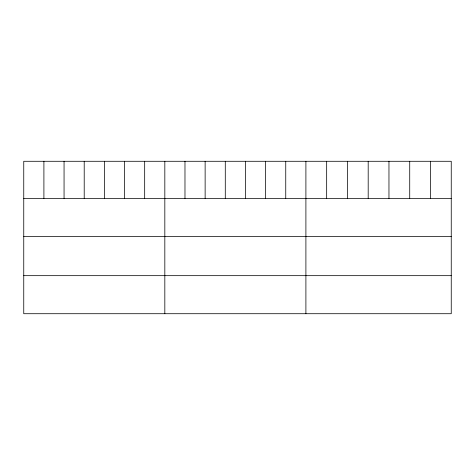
<?xml version="1.0" encoding="UTF-8"?>
<svg xmlns="http://www.w3.org/2000/svg" width="475" height="475" viewBox="0 0 475 475"><rect width="100%" height="100%" fill="white"/><g stroke="black" fill="none" stroke-linecap="round" stroke-linejoin="round"><path stroke-width="0.71" d="M451.25 198.413L451.25 313.714L23.75 313.714L23.75 161.286L451.25 161.286L451.25 198.413L23.75 198.413M23.75 236.461L451.25 236.461M23.75 275.666L451.25 275.666M430.487 161.286L430.487 198.413M409.723 161.286L409.723 198.413M388.96 161.286L388.96 198.413M368.19 161.286L368.19 198.413M347.427 161.286L347.427 198.413M326.663 161.286L326.663 198.413M305.9 161.286L305.9 313.714M285.748 161.286L285.748 198.413M265.59 161.286L265.59 198.413M245.438 161.286L245.438 198.413M225.287 161.286L225.287 198.413M205.135 161.286L205.135 198.413M184.977 161.286L184.977 198.413M164.825 161.286L164.825 313.714M144.673 161.286L144.673 198.413M124.515 161.286L124.515 198.413M104.363 161.286L104.363 198.413M84.212 161.286L84.212 198.413M64.06 161.286L64.06 198.413M43.902 161.286L43.902 198.413"/></g></svg>
